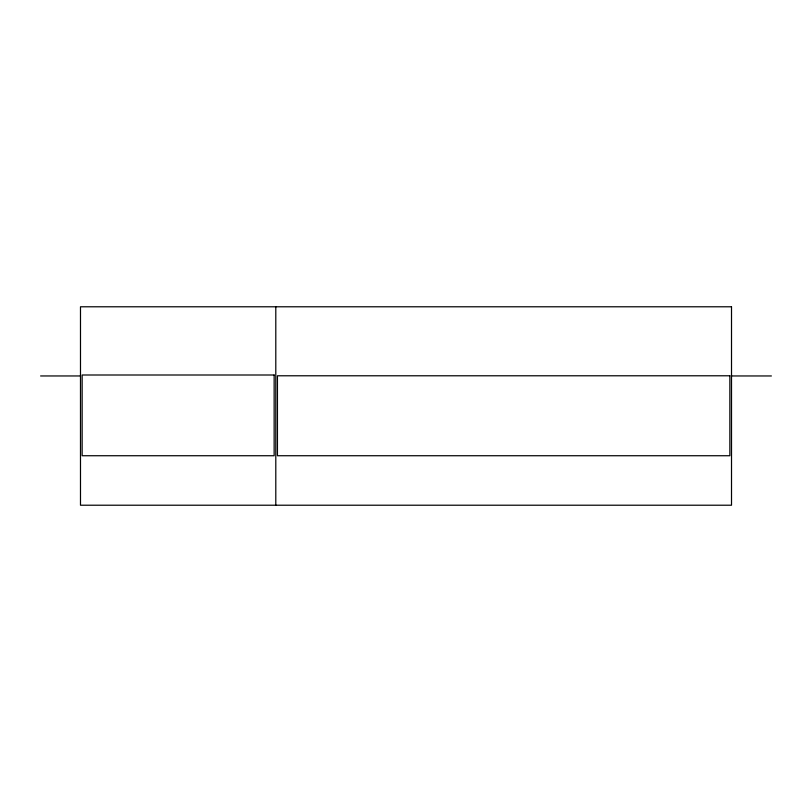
<?xml version="1.0" encoding="UTF-8"?>
<svg xmlns="http://www.w3.org/2000/svg" width="812" height="812" viewBox="0 0 812 812"><rect width="100%" height="100%" fill="white"/><g stroke="black" fill="none" stroke-linecap="round" stroke-linejoin="round"><path stroke-width="1.22" d="M40.6 375.956L80.489 375.956M731.51 375.956L771.4 375.956M275.796 306.784L275.796 505.216M731.51 306.784L80.489 306.784L80.489 505.216L731.51 505.216L731.51 306.784M274.141 375.002L82.144 375.002L82.144 455.735L274.141 455.735L274.141 375.002M729.856 375.783L277.45 375.783L277.45 455.735L729.856 455.735L729.856 375.783"/></g></svg>
